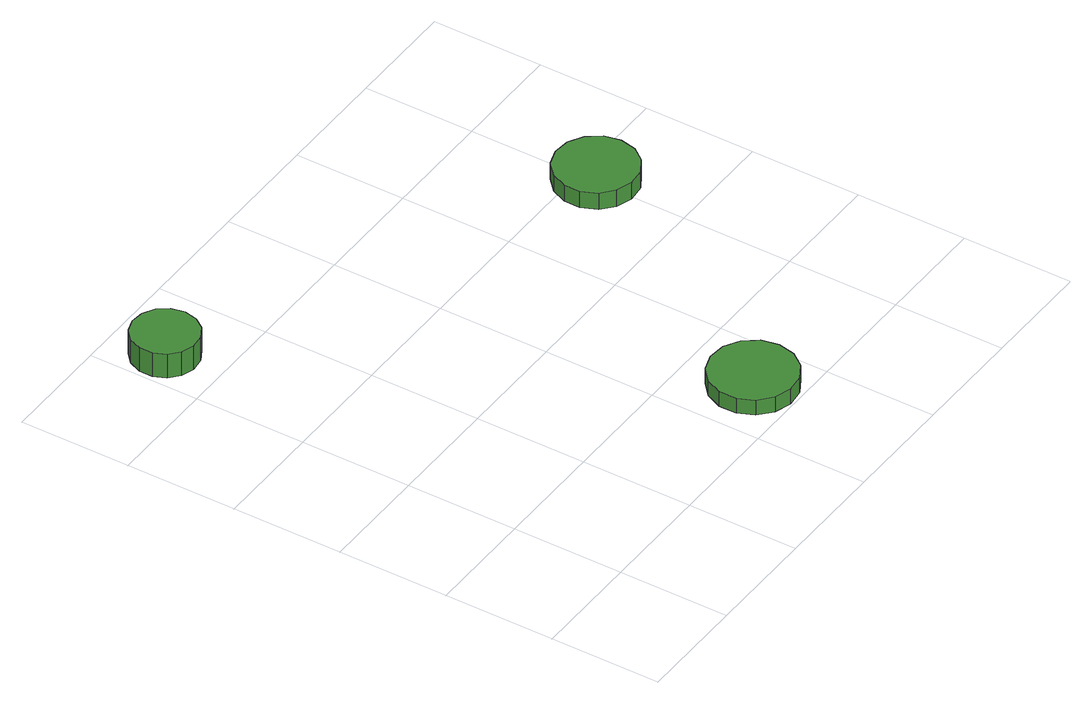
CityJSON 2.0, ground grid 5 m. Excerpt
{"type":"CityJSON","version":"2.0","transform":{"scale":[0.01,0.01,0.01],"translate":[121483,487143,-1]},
"CityObjects":{
"tree1":{"type":"SolitaryVegetationObject","attributes":{"function":"something"},"geometry":[{"type":"MultiSurface","lod":"1","boundaries":[[[0,1,2,3,4,5,6,7,8,9,10,11,12,13,14]],[[15,16,17,18,19,20,21,22,23,24,25,26,27,28,29]],[[0,29,28,1]],[[1,28,27,2]],[[2,27,26,3]],[[3,26,25,4]],[[4,25,24,5]],[[5,24,23,6]],[[6,23,22,7]],[[7,22,21,8]],[[8,21,20,9]],[[9,20,19,10]],[[10,19,18,11]],[[11,18,17,12]],[[12,17,16,13]],[[13,16,15,14]],[[14,15,29,0]]]}]},
"tree2":{"type":"SolitaryVegetationObject","attributes":{"function":"something"},"geometry":[{"type":"MultiSurface","lod":"1","boundaries":[[[30,31,32,33,34,35,36,37,38,39,40,41,42,43,44]],[[45,46,47,48,49,50,51,52,53,54,55,56,57,58,59]],[[30,59,58,31]],[[31,58,57,32]],[[32,57,56,33]],[[33,56,55,34]],[[34,55,54,35]],[[35,54,53,36]],[[36,53,52,37]],[[37,52,51,38]],[[38,51,50,39]],[[39,50,49,40]],[[40,49,48,41]],[[41,48,47,42]],[[42,47,46,43]],[[43,46,45,44]],[[44,45,59,30]]]}]},
"tree3":{"type":"SolitaryVegetationObject","attributes":{"function":"something"},"geometry":[{"type":"MultiSurface","lod":"1","boundaries":[[[60,61,62,63,64,65,66,67,68,69,70,71,72,73,74]],[[75,76,77,78,79,80,81,82,83,84,85,86,87,88,89]],[[60,89,88,61]],[[61,88,87,62]],[[62,87,86,63]],[[63,86,85,64]],[[64,85,84,65]],[[65,84,83,66]],[[66,83,82,67]],[[67,82,81,68]],[[68,81,80,69]],[[69,80,79,70]],[[70,79,78,71]],[[71,78,77,72]],[[72,77,76,73]],[[73,76,75,74]],[[74,75,89,60]]]}]}
},
"vertices":[
[311,2256,182],[298,2315,182],[263,2364,182],[210,2394,182],[150,2401,182],[92,2382,182],[47,2341,182],[23,2286,182],[23,2225,182],[47,2170,182],[92,2129,182],[150,2111,182],[210,2117,182],[263,2147,182],[298,2196,182],[298,2196,63],[263,2147,63],[210,2117,63],[150,2111,63],[92,2129,63],[47,2170,63],[23,2225,63],[23,2286,63],[47,2341,63],[92,2382,63],[150,2401,63],[210,2394,63],[263,2364,63],[298,2315,63],[311,2256,63],
[1465,201,137],[1449,278,137],[1402,342,137],[1334,382,137],[1255,390,137],[1180,366,137],[1121,313,137],[1089,240,137],[1089,161,137],[1121,89,137],[1180,36,137],[1255,11,137],[1334,20,137],[1402,59,137],[1449,123,137],[1449,123,62],[1402,59,62],[1334,20,62],[1255,11,62],[1180,36,62],[1121,89,62],[1089,161,62],[1089,240,62],[1121,313,62],[1180,366,62],[1255,390,62],[1334,382,62],[1402,342,62],[1449,278,62],[1465,201,62],
[2193,1420,145],[2178,1493,145],[2133,1554,145],[2068,1592,145],[1993,1600,145],[1921,1577,145],[1865,1526,145],[1835,1457,145],[1835,1382,145],[1865,1313,145],[1921,1263,145],[1993,1239,145],[2068,1247,145],[2133,1285,145],[2178,1346,145],[2178,1346,62],[2133,1285,62],[2068,1247,62],[1993,1239,62],[1921,1263,62],[1865,1313,62],[1835,1382,62],[1835,1457,62],[1865,1526,62],[1921,1577,62],[1993,1600,62],[2068,1592,62],[2133,1554,62],[2178,1493,62],[2193,1420,62]
]}
